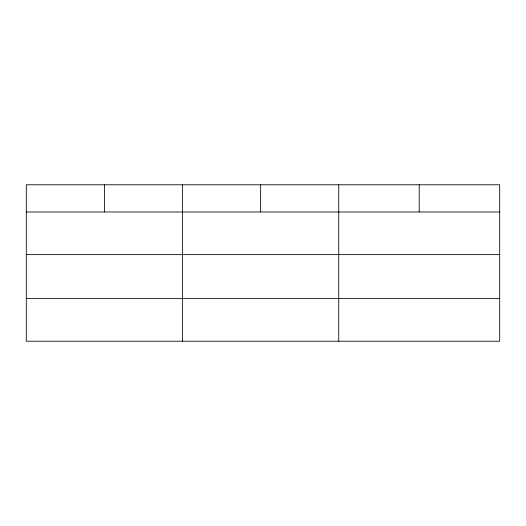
<?xml version="1.0" encoding="UTF-8"?>
<svg xmlns="http://www.w3.org/2000/svg" width="526" height="526" viewBox="0 0 526 526"><rect width="100%" height="100%" fill="white"/><g stroke="black" fill="none" stroke-linecap="round" stroke-linejoin="round"><path stroke-width="0.79" d="M499.7 254.63L499.7 184.777L26.3 184.777L26.3 341.223L499.7 341.223L499.7 254.63L26.3 254.63M26.3 211.985L499.7 211.985M26.3 298.571L499.7 298.571M419.222 184.777L419.222 211.985M338.744 184.777L338.744 341.223M260.633 184.777L260.633 211.985M182.522 184.777L182.522 341.223M104.411 184.777L104.411 211.985"/></g></svg>
